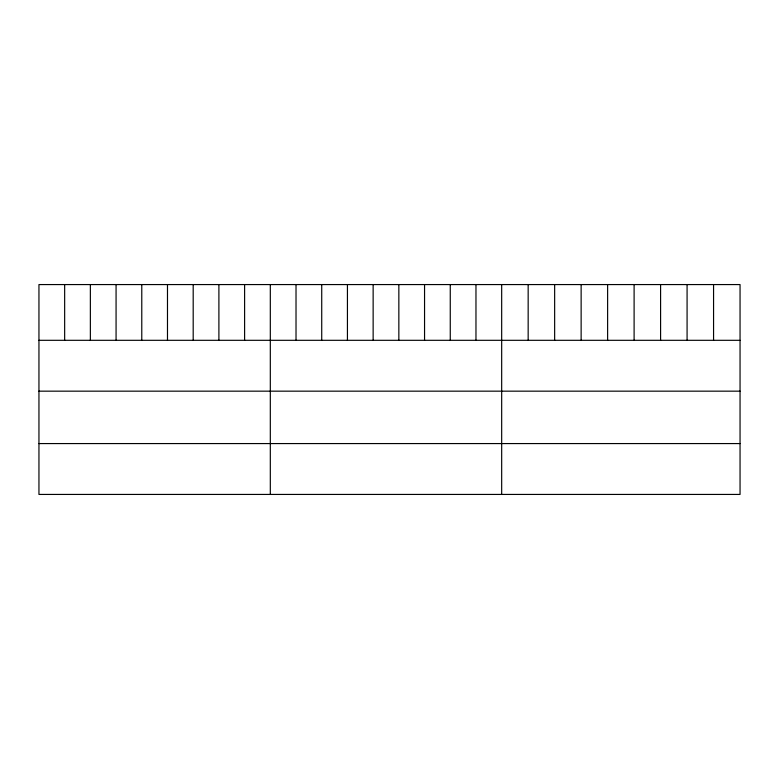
<?xml version="1.0" encoding="UTF-8"?>
<svg xmlns="http://www.w3.org/2000/svg" width="779" height="779" viewBox="0 0 779 779"><rect width="100%" height="100%" fill="white"/><g stroke="black" fill="none" stroke-linecap="round" stroke-linejoin="round"><path stroke-width="1.17" d="M740.05 340.306L740.05 494.431L38.95 494.431L38.95 284.569L740.05 284.569L740.05 340.306L38.95 340.306M38.95 391.165L740.05 391.165M38.95 443.572L740.05 443.572M713.564 284.569L713.564 340.306M687.078 284.569L687.078 340.306M660.592 284.569L660.592 340.306M634.106 284.569L634.106 340.306M607.62 284.569L607.62 340.306M581.134 284.569L581.134 340.306M554.648 284.569L554.648 340.306M528.162 284.569L528.162 340.306M501.676 284.569L501.676 494.431M475.969 284.569L475.969 340.306M450.262 284.569L450.262 340.306M424.555 284.569L424.555 340.306M398.848 284.569L398.848 340.306M373.141 284.569L373.141 340.306M347.434 284.569L347.434 340.306M321.727 284.569L321.727 340.306M296.02 284.569L296.02 340.306M270.313 284.569L270.313 494.431M244.606 284.569L244.606 340.306M218.899 284.569L218.899 340.306M193.192 284.569L193.192 340.306M167.485 284.569L167.485 340.306M141.778 284.569L141.778 340.306M116.071 284.569L116.071 340.306M90.364 284.569L90.364 340.306M64.657 284.569L64.657 340.306"/></g></svg>
